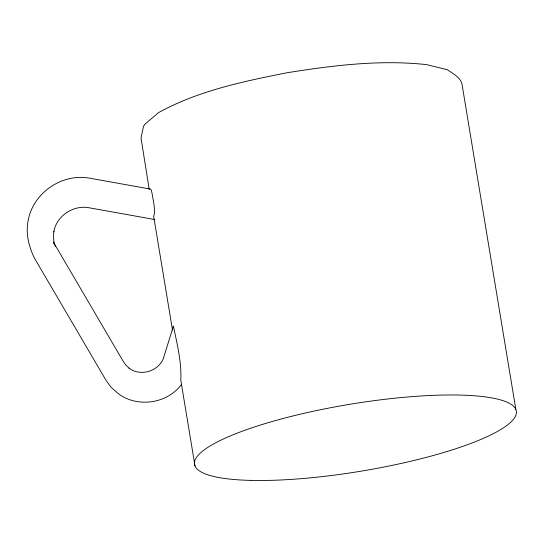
<?xml version="1.0" encoding="UTF-8"?>
<svg xmlns="http://www.w3.org/2000/svg" width="543" height="543" viewBox="0 0 543 543"><rect width="100%" height="100%" fill="white"/><g stroke="black" fill="none" stroke-linecap="round" stroke-linejoin="round"><path stroke-width="0.81" d="M173.251 326.798L173.407 326.119C177.106 343.814 181.661 361.984 180.799 380.181L195.012 466.037M173.407 326.119L163.341 358.563C158.115 371.588 140.27 376.686 129.044 368.188L129.56 368.507L126.295 365.575L123.356 361.577L53.309 241.988L54.3 244.309M181.572 384.281C167.461 403.666 137.691 408.065 118.455 393.797L111.179 387.403L106.163 380.575L34.365 258C28.915 246.665 25.684 234.047 27.965 221.463L28.087 220.886C32.845 193.064 61.888 173.054 89.568 178.172L150.73 189.14A13.568 1.066 81.6 0 1 152.081 193.484L153.669 202.491A11.79 0.923 81.6 0 1 154.579 210.881L154.511 213.589L153.635 216.107L172.518 330.137M154.796 219.548L89.432 207.833C73.515 204.589 56.479 215.815 53.743 231.936L53.866 231.359L53.411 237.087L54.117 242.769L55.427 246.631M515.85 409.442L461.93 83.731C460.036 76.991 452.652 73.536 447.405 69.735L426.689 64.637C380.039 59.513 333.076 65.404 286.996 72.755C243.719 81.348 199.593 90.505 160.402 111.607L158.576 112.605L144.594 124.49L143.481 126.492L141.017 137.976L149.23 189.493M251.667 480.419A163.097 33.91 -9.4 0 0 513.922 418.707A163.097 33.91 -9.4 0 0 300.707 414.092A163.097 33.91 -9.4 0 0 251.667 480.419"/></g></svg>
